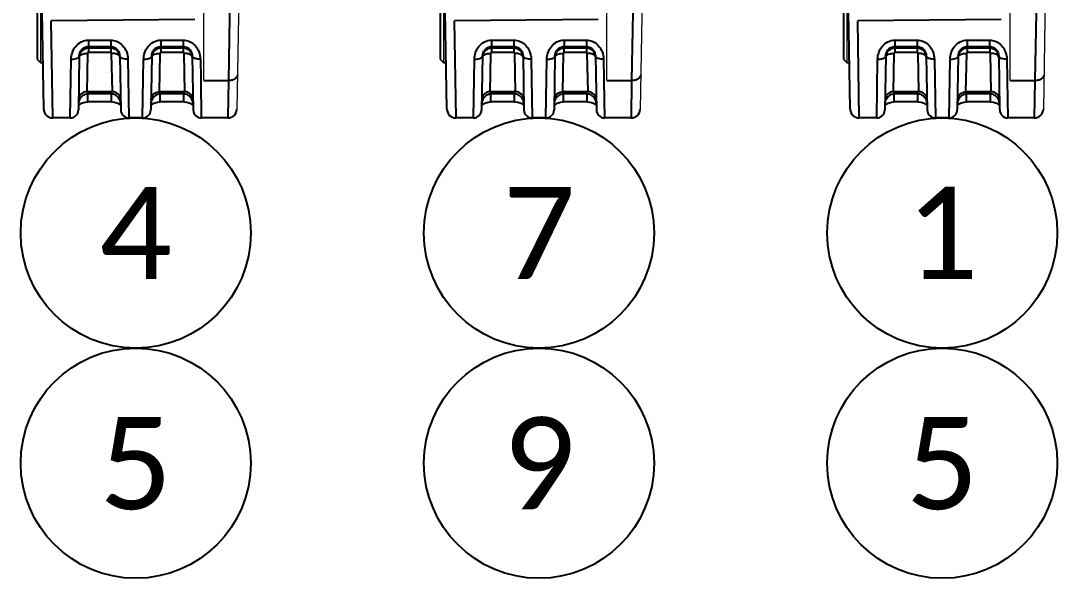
# Model space of a CAD drawing. Header units: inches. Extents: x 0 to 316, y -1 to 150.
# Drawn here: x 188.485 to 190.738, y 71.374 to 72.585 of the extents above; entities that cross this region are included whole.
import ezdxf
from ezdxf.enums import TextEntityAlignment as Align

# ---------------------------------------------------------------- set-up
doc = ezdxf.new("R2010")
doc.units = ezdxf.units.IN
doc.header["$MEASUREMENT"] = 0
doc.linetypes.add('DASHED', pattern=[0.75, 0.5, -0.25])
doc.linetypes.add('HIDDEN2', pattern=[0.1875, 0.125, -0.0625])
doc.styles.add('Calibri', font='calibri.ttf')

# ---------------------------------------------------------------- blocks, each defined once
blk = doc.blocks.new('AB 5069-Module Base')
at = {"color": 7, "linetype": 'Continuous', "lineweight": 0}
for p, q in [((0.5315, -2.7444), (0.5315, 1.261)), ((0.1772, -2.706), (0.1772, -2.3917)), ((0.6099, -2.4453), (0.6036, -2.8062))]:
    blk.add_line(p, q, dxfattribs=at)
at = {"color": 7, "linetype": 'Continuous'}
for p, q in [((0.5906, -2.4334), (0.5852, -2.7444)), ((0.1693, -2.5201), (0.1693, -2.698)), ((0.1838, -2.8062), (0.1801, -2.5943)), ((0.5122, -2.6113), (0.2001, -2.6143)), ((0.2035, -2.8256), (0.2001, -2.6143)), ((0.2808, -2.6566), (0.3294, -2.6566)), ((0.2808, -2.6566), (0.2808, -2.6704)), ((0.3294, -2.6566), (0.3294, -2.6704)), ((0.4383, -2.6566), (0.4869, -2.6566)), ((0.4383, -2.6566), (0.4383, -2.6704)), ((0.4869, -2.6566), (0.4869, -2.6704)), ((0.2808, -2.6704), (0.3294, -2.6704)), ((0.2808, -2.6704), (0.2808, -2.674)), ((0.3295, -2.674), (0.2808, -2.674)), ((0.2808, -2.674), (0.2808, -2.6834)), ((0.3295, -2.674), (0.3294, -2.6704)), ((0.3295, -2.674), (0.3295, -2.6834)), ((0.4383, -2.6704), (0.4382, -2.674)), ((0.487, -2.674), (0.4382, -2.674)), ((0.4382, -2.674), (0.4382, -2.6834)), ((0.4383, -2.6704), (0.4869, -2.6704)), ((0.487, -2.674), (0.4869, -2.6704)), ((0.487, -2.674), (0.487, -2.6834)), ((0.1693, -2.698), (0.1772, -2.706)), ((0.2414, -2.8256), (0.2434, -2.6981)), ((0.2611, -2.6911), (0.2591, -2.8081)), ((0.2788, -2.6852), (0.2772, -2.7685)), ((0.3295, -2.6834), (0.2808, -2.6834)), ((0.3331, -2.7685), (0.3314, -2.6852)), ((0.3491, -2.6911), (0.3512, -2.8082)), ((0.3668, -2.6981), (0.3689, -2.8256)), ((0.3988, -2.8256), (0.4009, -2.6981)), ((0.4186, -2.6911), (0.4166, -2.8081)), ((0.4363, -2.6852), (0.4347, -2.7685)), ((0.487, -2.6834), (0.4382, -2.6834)), ((0.4905, -2.7685), (0.4889, -2.6852)), ((0.5066, -2.6911), (0.5086, -2.8082)), ((0.5243, -2.6981), (0.525, -2.7397)), ((0.1821, -2.706), (0.1772, -2.706)), ((0.525, -2.7397), (0.5251, -2.7449)), ((0.5251, -2.7449), (0.5264, -2.8256)), ((0.5315, -2.7444), (0.5852, -2.7444)), ((0.5852, -2.7444), (0.5839, -2.8256)), ((0.333, -2.7685), (0.2772, -2.7685)), ((0.2795, -2.7684), (0.2794, -2.7734)), ((0.3309, -2.7734), (0.3308, -2.7684)), ((0.4905, -2.7685), (0.4347, -2.7685)), ((0.4369, -2.7684), (0.4368, -2.7734)), ((0.4884, -2.7734), (0.4883, -2.7684)), ((0.266, -2.7932), (0.2734, -2.7913)), ((0.2734, -2.7913), (0.2794, -2.7908)), ((0.3309, -2.7734), (0.2794, -2.7734)), ((0.2794, -2.7908), (0.2794, -2.7734)), ((0.3309, -2.7908), (0.2794, -2.7908)), ((0.3309, -2.7908), (0.3309, -2.7734)), ((0.3309, -2.7908), (0.3378, -2.7914)), ((0.3378, -2.7914), (0.3448, -2.7935)), ((0.3448, -2.7935), (0.3499, -2.7962)), ((0.4235, -2.7932), (0.4309, -2.7913)), ((0.4309, -2.7913), (0.4368, -2.7908)), ((0.4884, -2.7734), (0.4368, -2.7734)), ((0.4368, -2.7908), (0.4368, -2.7734)), ((0.4884, -2.7908), (0.4368, -2.7908)), ((0.4884, -2.7908), (0.4884, -2.7734)), ((0.4884, -2.7908), (0.4952, -2.7914)), ((0.4952, -2.7914), (0.5022, -2.7935)), ((0.5022, -2.7935), (0.5074, -2.7962)), ((0.3499, -2.7962), (0.351, -2.797)), ((0.5074, -2.7962), (0.5084, -2.797)), ((0.2414, -2.8256), (0.2035, -2.8256)), ((0.3989, -2.8256), (0.3689, -2.8256)), ((0.5839, -2.8256), (0.5263, -2.8256))]:
    blk.add_line(p, q, dxfattribs=at)
for points in [[(0.4169, -2.7859), (0.4187, -2.7786), (0.4232, -2.7727), (0.4298, -2.7692), (0.4347, -2.7685)], [(0.2593, -2.7971), (0.2606, -2.796), (0.266, -2.7932)], [(0.4168, -2.7971), (0.418, -2.796), (0.4235, -2.7932)]]:
    blk.add_lwpolyline(points, dxfattribs=at)
for centre, radius, start, end in [((0.3295, -2.6938), 0.0198, 71.2467, 89.9447), ((0.4869, -2.6938), 0.0198, 71.2467, 89.9447), ((0.2808, -2.6938), 0.0197, 172.2954, 178.9826), ((0.3294, -2.6938), 0.0198, 25.2523, 36.4227), ((0.4382, -2.6938), 0.0197, 172.2954, 178.9826), ((0.4869, -2.6938), 0.0198, 25.2523, 36.4227), ((0.2772, -2.7862), 0.0177, 90, 179), ((0.3331, -2.7862), 0.0177, 1.0214, 90), ((0.4905, -2.7862), 0.0177, 1.0174, 90), ((0.3306, -2.7887), 0.0153, 83.8451, 89.0763), ((0.3305, -2.7901), 0.0167, 73.1888, 83.8065), ((0.3253, -2.7984), 0.0266, 34.4738, 46.0061), ((0.4881, -2.7887), 0.0153, 83.845, 89.0763), ((0.4879, -2.7901), 0.0167, 73.1888, 83.8064), ((0.4828, -2.7984), 0.0266, 34.4738, 46.0061), ((0.2035, -2.8059), 0.0197, 181, 270), ((0.2414, -2.8079), 0.0177, 270, 359), ((0.3689, -2.8079), 0.0177, 181, 270), ((0.3988, -2.8079), 0.0177, 270, 359), ((0.5264, -2.8079), 0.0177, 181, 270), ((0.5839, -2.8059), 0.0197, 270, 359)]:
    blk.add_arc(centre, radius, start, end, dxfattribs=at)
for points, knots in [([(0.2434, -2.6981), (0.2436, -2.6882), (0.2488, -2.6725), (0.2649, -2.6592), (0.2756, -2.6566), (0.2808, -2.6566)], [0, 0, 0, 0, 0.484719, 0.740812, 1, 1, 1, 1]), ([(0.4009, -2.6981), (0.401, -2.6882), (0.4063, -2.6725), (0.4224, -2.6592), (0.433, -2.6566), (0.4383, -2.6566)], [0, 0, 0, 0, 0.484719, 0.740812, 1, 1, 1, 1]), ([(0.2611, -2.6911), (0.2612, -2.6863), (0.2638, -2.6785), (0.2721, -2.6718), (0.2779, -2.6704), (0.2808, -2.6704)], [0, 0, 0, 0, 0.455239, 0.720173, 1, 1, 1, 1]), ([(0.3294, -2.6704), (0.3323, -2.6704), (0.3381, -2.6718), (0.3464, -2.6785), (0.349, -2.6863), (0.3491, -2.6911)], [0, 0, 0, 0, 0.279908, 0.545019, 1, 1, 1, 1]), ([(0.3417, -2.6589), (0.3458, -2.6605), (0.3534, -2.6653), (0.3588, -2.6723), (0.361, -2.676)], [0, 0, 0, 0, 0.504417, 1, 1, 1, 1]), ([(0.361, -2.676), (0.3619, -2.6777), (0.3652, -2.6846), (0.3667, -2.6924), (0.3668, -2.6981)], [0, 0, 0, 0, 0.256142, 1, 1, 1, 1]), ([(0.4186, -2.6911), (0.4187, -2.6863), (0.4213, -2.6785), (0.4296, -2.6718), (0.4354, -2.6704), (0.4383, -2.6704)], [0, 0, 0, 0, 0.455239, 0.720173, 1, 1, 1, 1]), ([(0.4869, -2.6704), (0.4898, -2.6704), (0.4956, -2.6718), (0.5039, -2.6785), (0.5065, -2.6863), (0.5066, -2.6911)], [0, 0, 0, 0, 0.279908, 0.545019, 1, 1, 1, 1]), ([(0.4992, -2.6589), (0.5033, -2.6605), (0.5108, -2.6653), (0.5163, -2.6723), (0.5184, -2.676)], [0, 0, 0, 0, 0.504417, 1, 1, 1, 1]), ([(0.5184, -2.676), (0.5194, -2.6777), (0.5227, -2.6846), (0.5242, -2.6924), (0.5243, -2.6981)], [0, 0, 0, 0, 0.256142, 1, 1, 1, 1]), ([(0.2434, -2.6981), (0.2471, -2.6981), (0.253, -2.6975), (0.2593, -2.6949), (0.2606, -2.6928)], [0, 0, 0, 0, 0.598422, 1, 1, 1, 1]), ([(0.2611, -2.6934), (0.2611, -2.693), (0.2614, -2.6914), (0.2625, -2.69), (0.2635, -2.6892)], [0, 0, 0, 0, 0.224041, 1, 1, 1, 1]), ([(0.2635, -2.6892), (0.2639, -2.6889), (0.2659, -2.6876), (0.2682, -2.6867), (0.27, -2.6863)], [0, 0, 0, 0, 0.219297, 1, 1, 1, 1]), ([(0.27, -2.6863), (0.2707, -2.6861), (0.2736, -2.6854), (0.2765, -2.6852), (0.2788, -2.6852)], [0, 0, 0, 0, 0.239434, 1, 1, 1, 1]), ([(0.2808, -2.6834), (0.2803, -2.6834), (0.2792, -2.6838), (0.2788, -2.6848), (0.2788, -2.6852)], [0, 0, 0, 0, 0.52176, 1, 1, 1, 1]), ([(0.3314, -2.6852), (0.3314, -2.6848), (0.331, -2.6838), (0.33, -2.6834), (0.3295, -2.6834)], [0, 0, 0, 0, 0.479228, 1, 1, 1, 1]), ([(0.3403, -2.6863), (0.3396, -2.6861), (0.3367, -2.6854), (0.3337, -2.6852), (0.3314, -2.6852)], [0, 0, 0, 0, 0.239432, 1, 1, 1, 1]), ([(0.3467, -2.6892), (0.3463, -2.6889), (0.3443, -2.6876), (0.3421, -2.6867), (0.3403, -2.6863)], [0, 0, 0, 0, 0.219296, 1, 1, 1, 1]), ([(0.3492, -2.6934), (0.3491, -2.693), (0.3489, -2.6914), (0.3477, -2.69), (0.3467, -2.6892)], [0, 0, 0, 0, 0.224044, 1, 1, 1, 1]), ([(0.3668, -2.6981), (0.3632, -2.6981), (0.3572, -2.6975), (0.3509, -2.6949), (0.3496, -2.6928)], [0, 0, 0, 0, 0.598417, 1, 1, 1, 1]), ([(0.4009, -2.6981), (0.4046, -2.6981), (0.4105, -2.6975), (0.4168, -2.6949), (0.4181, -2.6928)], [0, 0, 0, 0, 0.598422, 1, 1, 1, 1]), ([(0.4186, -2.6934), (0.4186, -2.693), (0.4188, -2.6914), (0.42, -2.69), (0.421, -2.6892)], [0, 0, 0, 0, 0.224041, 1, 1, 1, 1]), ([(0.421, -2.6892), (0.4214, -2.6889), (0.4234, -2.6876), (0.4257, -2.6867), (0.4275, -2.6863)], [0, 0, 0, 0, 0.219298, 1, 1, 1, 1]), ([(0.4275, -2.6863), (0.4281, -2.6861), (0.431, -2.6854), (0.434, -2.6852), (0.4363, -2.6852)], [0, 0, 0, 0, 0.239434, 1, 1, 1, 1]), ([(0.4382, -2.6834), (0.4377, -2.6834), (0.4367, -2.6838), (0.4363, -2.6848), (0.4363, -2.6852)], [0, 0, 0, 0, 0.52176, 1, 1, 1, 1]), ([(0.4889, -2.6852), (0.4889, -2.6848), (0.4885, -2.6838), (0.4875, -2.6834), (0.487, -2.6834)], [0, 0, 0, 0, 0.479228, 1, 1, 1, 1]), ([(0.4977, -2.6863), (0.4971, -2.6861), (0.4942, -2.6854), (0.4912, -2.6852), (0.4889, -2.6852)], [0, 0, 0, 0, 0.239432, 1, 1, 1, 1]), ([(0.5042, -2.6892), (0.5038, -2.6889), (0.5018, -2.6876), (0.4995, -2.6867), (0.4977, -2.6863)], [0, 0, 0, 0, 0.219296, 1, 1, 1, 1]), ([(0.5066, -2.6934), (0.5066, -2.693), (0.5064, -2.6914), (0.5052, -2.69), (0.5042, -2.6892)], [0, 0, 0, 0, 0.224044, 1, 1, 1, 1]), ([(0.5243, -2.6981), (0.5206, -2.6981), (0.5147, -2.6975), (0.5084, -2.6949), (0.5071, -2.6928)], [0, 0, 0, 0, 0.598417, 1, 1, 1, 1]), ([(0.6049, -2.7324), (0.6049, -2.7341), (0.6035, -2.7376), (0.5989, -2.7415), (0.5925, -2.7439), (0.5877, -2.7444), (0.5852, -2.7444)], [0, 0, 0, 0, 0.195394, 0.426355, 0.700126, 1, 1, 1, 1]), ([(0.2738, -2.7745), (0.2728, -2.7749), (0.2693, -2.7765), (0.2663, -2.7792), (0.2645, -2.7814)], [0, 0, 0, 0, 0.266407, 1, 1, 1, 1]), ([(0.3437, -2.7792), (0.3432, -2.7787), (0.3407, -2.7765), (0.3377, -2.7748), (0.3353, -2.7741)], [0, 0, 0, 0, 0.238633, 1, 1, 1, 1]), ([(0.3509, -2.7934), (0.3509, -2.7929), (0.3508, -2.7912), (0.3503, -2.7894), (0.3498, -2.7882)], [0, 0, 0, 0, 0.236307, 1, 1, 1, 1]), ([(0.4313, -2.7745), (0.4303, -2.7749), (0.4268, -2.7765), (0.4238, -2.7792), (0.422, -2.7814)], [0, 0, 0, 0, 0.266407, 1, 1, 1, 1]), ([(0.5012, -2.7792), (0.5007, -2.7787), (0.4982, -2.7765), (0.4952, -2.7748), (0.4928, -2.7741)], [0, 0, 0, 0, 0.238633, 1, 1, 1, 1]), ([(0.5084, -2.7934), (0.5084, -2.7929), (0.5082, -2.7912), (0.5078, -2.7894), (0.5073, -2.7882)], [0, 0, 0, 0, 0.236307, 1, 1, 1, 1])]:
    blk.add_open_spline(points, degree=3, knots=knots, dxfattribs=at)
for points in [[(0.3294, -2.6566), (0.3336, -2.6566), (0.3378, -2.6574), (0.3417, -2.6589)], [(0.4869, -2.6566), (0.491, -2.6566), (0.4953, -2.6574), (0.4992, -2.6589)], [(0.2729, -2.6757), (0.2699, -2.677), (0.2671, -2.6792), (0.2651, -2.6818)], [(0.2808, -2.674), (0.2781, -2.674), (0.2754, -2.6746), (0.2729, -2.6757)], [(0.3453, -2.682), (0.343, -2.6789), (0.3395, -2.6763), (0.3358, -2.6751)], [(0.4304, -2.6757), (0.4274, -2.677), (0.4246, -2.6792), (0.4226, -2.6818)], [(0.4382, -2.674), (0.4356, -2.674), (0.4328, -2.6746), (0.4304, -2.6757)], [(0.5028, -2.682), (0.5005, -2.6789), (0.497, -2.6763), (0.4933, -2.6751)], [(0.2606, -2.6928), (0.2609, -2.6923), (0.2611, -2.6917), (0.2611, -2.6911)], [(0.2651, -2.6818), (0.2631, -2.6845), (0.2617, -2.6878), (0.2613, -2.6911)], [(0.3492, -2.6934), (0.3491, -2.6906), (0.3485, -2.6878), (0.3473, -2.6853)], [(0.3496, -2.6928), (0.3493, -2.6923), (0.3491, -2.6917), (0.3491, -2.6911)], [(0.4181, -2.6928), (0.4184, -2.6923), (0.4186, -2.6917), (0.4186, -2.6911)], [(0.4226, -2.6818), (0.4206, -2.6845), (0.4192, -2.6878), (0.4187, -2.6911)], [(0.5066, -2.6934), (0.5066, -2.6906), (0.5059, -2.6878), (0.5048, -2.6853)], [(0.5071, -2.6928), (0.5068, -2.6923), (0.5066, -2.6917), (0.5066, -2.6911)], [(0.2601, -2.7892), (0.2596, -2.7906), (0.2594, -2.792), (0.2593, -2.7934)], [(0.2618, -2.7853), (0.2611, -2.7865), (0.2605, -2.7879), (0.2601, -2.7892)], [(0.2645, -2.7814), (0.2635, -2.7826), (0.2626, -2.7839), (0.2618, -2.7853)], [(0.2794, -2.7734), (0.2775, -2.7734), (0.2756, -2.7738), (0.2738, -2.7745)], [(0.3498, -2.7882), (0.3491, -2.7865), (0.3482, -2.7848), (0.3472, -2.7833)], [(0.4176, -2.7892), (0.4171, -2.7906), (0.4168, -2.792), (0.4168, -2.7934)], [(0.4193, -2.7853), (0.4186, -2.7865), (0.418, -2.7879), (0.4176, -2.7892)], [(0.422, -2.7814), (0.421, -2.7826), (0.4201, -2.7839), (0.4193, -2.7853)], [(0.4368, -2.7734), (0.4349, -2.7734), (0.433, -2.7738), (0.4313, -2.7745)], [(0.5073, -2.7882), (0.5066, -2.7865), (0.5057, -2.7848), (0.5047, -2.7833)]]:
    blk.add_open_spline(points, degree=3, dxfattribs=at)
at = {"color": 3, "linetype": 'DASHED', "style": 'Calibri'}
blk.add_attdef('PARTNUMBER', text='', height=0.0625, dxfattribs=at).set_placement((0.4338, 1.9561), align=Align.MIDDLE_CENTER)
blk = doc.blocks.new('Reference Number')
at = {"color": 6, "linetype": 'Continuous'}
blk.add_circle((0, 0), 0.125, dxfattribs=at)
at = {"color": 6, "linetype": 'Continuous', "style": 'Calibri'}
blk.add_attdef('REFERENCE_#', text='', height=0.1, dxfattribs=at).set_placement((0, 0), align=Align.MIDDLE_CENTER)

msp = doc.modelspace()

# ---------------------------------------------------------------- block references
at = {"color": 2, "linetype": 'DASHED'}
for p in [(188.35107, 75.19952), (189.22755, 75.19952), (190.10403, 75.19952)]:
    msp.add_blockref('AB 5069-Module Base', p, dxfattribs=at)
at = {"color": 7, "linetype": 'HIDDEN2', "ltscale": 2, "xscale": 2, "yscale": 2, "zscale": 2}
for p, values in [((188.73493, 72.12393), {'REFERENCE_#': '4'}), ((189.61141, 72.12393), {'REFERENCE_#': '7'}), ((190.4879, 72.12393), {'REFERENCE_#': '1'}), ((188.73493, 71.62393), {'REFERENCE_#': '5'}), ((189.61141, 71.62393), {'REFERENCE_#': '9'}), ((190.4879, 71.62393), {'REFERENCE_#': '5'})]:
    msp.add_blockref('Reference Number', p, dxfattribs=at).add_auto_attribs(values)

doc.saveas('drawing.dxf')
